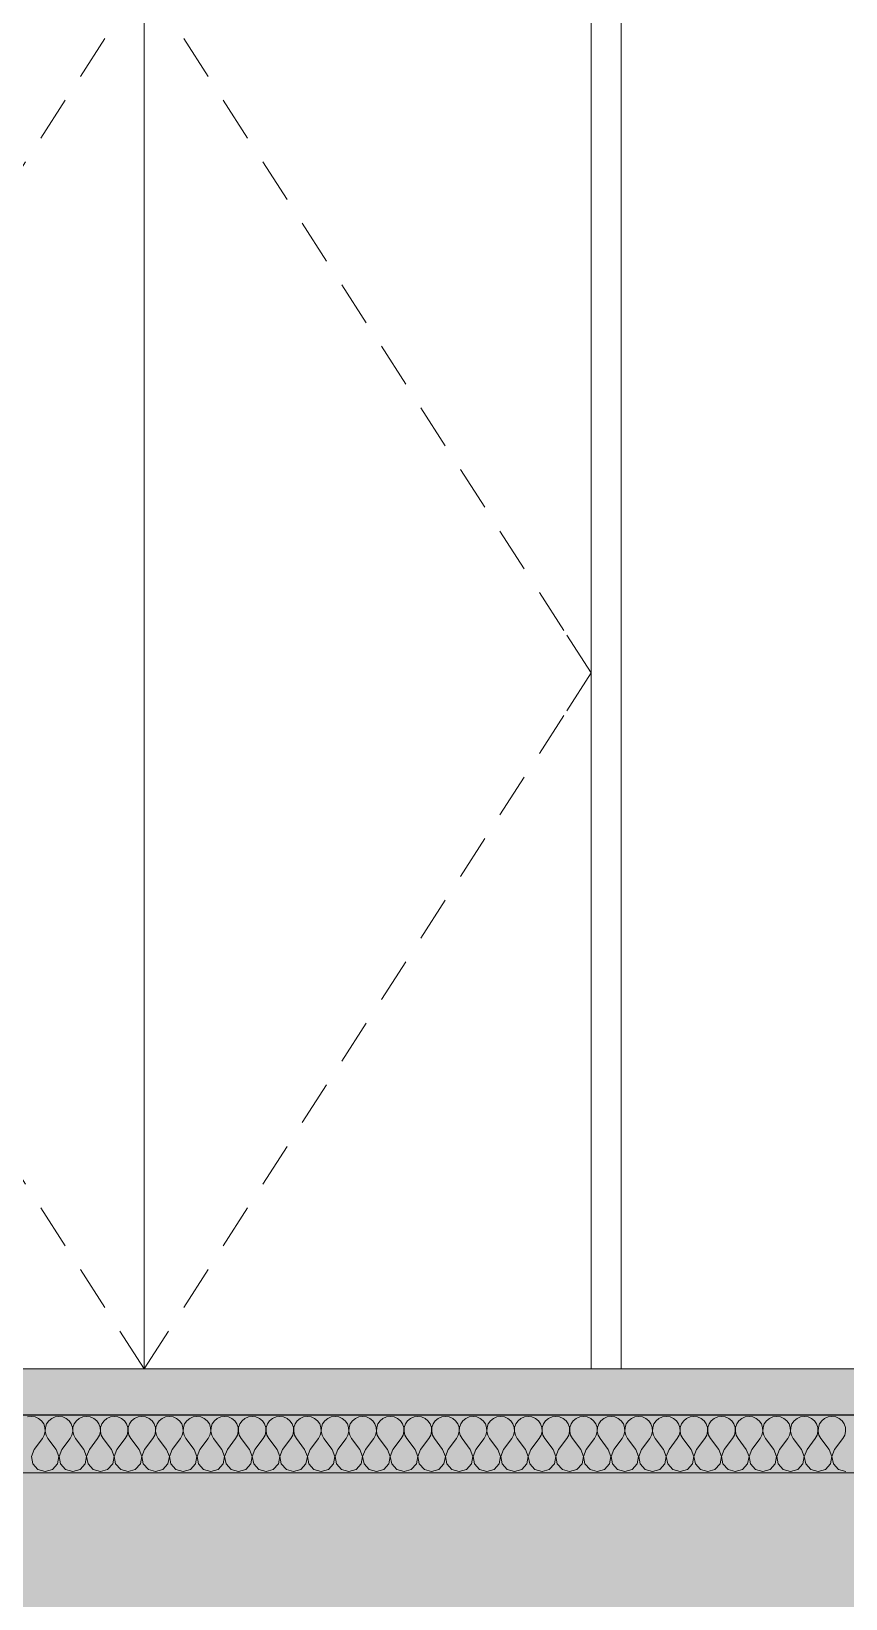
# Model space of a CAD drawing. Header units: millimetres. Extents: x -46169 to 153589, y -86316 to 18123.
# Drawn here: x 134707 to 136112, y -83316 to -80612 of the extents above; entities that cross this region are included whole.
import ezdxf

# ---------------------------------------------------------------- set-up
doc = ezdxf.new("R2010")
doc.units = ezdxf.units.MM
doc.header["$MEASUREMENT"] = 0
doc.linetypes.add('Dashed', pattern=[2822.222233, 1411.111116, -1411.111116])
doc.linetypes.add('Wipeout_Contour', pattern=[1000, 0, -1000])
for name, color, linetype, lineweight, true_color in [('0_Pen_No__105', 7, 'Continuous', 15, 0xa6a6a6), ('New_A-20-M_Floor_Slab_Pen_No__107', 7, 'Continuous', 15, 0xa6a6a6), ('New_A-20-M_Floor_Slab_Pen_No__109', 7, 'Continuous', 15, 0xa6a6a6), ('New_A-20-M_Floor_Slab_Pen_No__162', 7, 'Continuous', 0, 0xe47200), ('New_ArchiCAD Doors_Pen_No__63', 7, 'Continuous', 20, 0x606060)]:
    doc.layers.add(name, color=color, linetype=linetype, lineweight=lineweight, true_color=true_color)
for name, color, linetype, lineweight in [('A-95-P_Drawing_Pen_No__1', 7, 'Continuous', 13), ('A-95-P_Drawing_Pen_No__84', 8, 'Continuous', 20), ('New_A-20-M_Floor_Slab_Pen_No__1', 7, 'Continuous', 13), ('New_ArchiCAD Doors_Pen_No__3', 7, 'Continuous', 18), ('New_ArchiCAD Doors_Pen_No__87', 8, 'Continuous', 20)]:
    doc.layers.add(name, color=color, linetype=linetype, lineweight=lineweight)
for name, color, linetype in [('New_A-20-M_Floor_Slab', 7, 'Continuous'), ('New_A-25-M_Wall_Int', 7, 'Continuous'), ('New_ArchiCAD Doors', 7, 'Continuous')]:
    doc.layers.add(name, color=color, linetype=linetype)

# ---------------------------------------------------------------- blocks, each defined once
blk = doc.blocks.new('Section Elem_53_2', base_point=(96051.2, -82919.8))
at = {"color": 254, "linetype": 'Wipeout_Contour', "lineweight": 0, "ltscale": 1098330.126748948}
blk.add_wipeout([(135513.6, -71839.8), (135513.6, -80461.8), (135724.2, -80461.8), (135724.2, -80534.8), (135724.2, -82919.8), (135774.1, -82919.8), (135774.1, -71839.8)], dxfattribs=at).dxf.layer = 'New_A-25-M_Wall_Int'
at = {"color": 254, "linetype": 'Wipeout_Contour', "lineweight": 0, "ltscale": 625859.054565}
blk.add_wipeout([(135774.1, -82919.8), (136037.6, -82919.8), (136037.6, -71839.8), (135774.1, -71839.8)], dxfattribs=at).dxf.layer = 'New_A-25-M_Wall_Int'
at = {"color": 254, "linetype": 'Wipeout_Contour', "lineweight": 0, "ltscale": 780762.298304}
blk.add_wipeout([(136197.7, -71839.8), (136037.6, -71839.8), (136037.6, -82919.8), (136303.7, -82919.8), (136303.7, -71839.8)], dxfattribs=at).dxf.layer = 'New_A-25-M_Wall_Int'
blk = doc.blocks.new('Section Elem_57_2', base_point=(96051.2, -82919.8))
at = {"color": 254, "linetype": 'Wipeout_Contour', "lineweight": 0, "ltscale": 628197.029546}
blk.add_wipeout([(134130.7, -80534.8), (134078.9, -80534.8), (134078.9, -82919.8), (134130.7, -82919.8)], dxfattribs=at).dxf.layer = 'New_ArchiCAD Doors'
at = {"color": 254, "linetype": 'Wipeout_Contour', "lineweight": 0, "ltscale": 633648.753894}
blk.add_wipeout([(135672.4, -82919.8), (135724.2, -82919.8), (135724.2, -80534.8), (135672.4, -80534.8)], dxfattribs=at).dxf.layer = 'New_ArchiCAD Doors'
at = {"color": 254, "linetype": 'Wipeout_Contour', "lineweight": 0, "ltscale": 628108.116746}
blk.add_wipeout([(134078.9, -80534.8), (134078.6, -80534.8), (134078.6, -82919.8), (134078.9, -82919.8)], dxfattribs=at).dxf.layer = 'New_ArchiCAD Doors'
at = {"color": 254, "linetype": 'Wipeout_Contour', "lineweight": 0, "ltscale": 1256812.166582162}
blk.add_wipeout([(135724.2, -80461.8), (134078.9, -80461.8), (134078.9, -80534.8), (134130.7, -80534.8), (134130.7, -80518.8), (135672.4, -80518.8), (135672.4, -80534.8), (135724.2, -80534.8)], dxfattribs=at).dxf.layer = 'New_ArchiCAD Doors'
at = {"layer": 'New_ArchiCAD Doors_Pen_No__63', "linetype": 'Continuous'}
for p, q in [((135724.2, -80534.8), (135724.2, -80461.8)), ((135724.2, -82919.8), (135724.2, -80534.8))]:
    blk.add_line(p, q, dxfattribs=at)
at = {"color": 254, "linetype": 'Wipeout_Contour', "lineweight": 0, "ltscale": 625550.335207}
blk.add_wipeout([(134078.9, -80461.8), (134078.6, -80461.8), (134078.6, -80534.8), (134078.9, -80534.8)], dxfattribs=at).dxf.layer = 'New_ArchiCAD Doors'
at = {"color": 254, "linetype": 'Wipeout_Contour', "lineweight": 0, "ltscale": 632223.989198}
blk.add_wipeout([(135672.4, -80518.8), (134901.5, -80518.8), (134901.5, -82919.8), (135672.4, -82919.8)], dxfattribs=at).dxf.layer = 'New_ArchiCAD Doors'
at = {"layer": 'New_ArchiCAD Doors_Pen_No__3', "linetype": 'Continuous'}
for p, q in [((134969.8, -80624.9), (135011.7, -80690.3)), ((135037.9, -80731.1), (135079.9, -80796.5)), ((135106.1, -80837.3), (135148.1, -80902.6)), ((135174.3, -80943.5), (135216.3, -81008.8)), ((135242.5, -81049.7), (135284.4, -81115)), ((135310.7, -81155.8), (135352.6, -81221.2)), ((135378.9, -81262), (135420.8, -81327.4)), ((135447, -81368.2), (135489, -81433.5)), ((135515.2, -81474.4), (135557.2, -81539.7)), ((135583.4, -81580.6), (135625.4, -81645.9)), ((135630.5, -81653.9), (135672.4, -81719.3)), ((135630.5, -81784.6), (135672.4, -81719.3)), ((135583.4, -81857.9), (135625.4, -81792.6)), ((135515.2, -81964.1), (135557.2, -81898.8)), ((135447, -82070.3), (135489, -82005)), ((135378.9, -82176.5), (135420.8, -82111.1)), ((135310.7, -82282.7), (135352.6, -82217.3)), ((135242.5, -82388.8), (135284.4, -82323.5)), ((135174.3, -82495), (135216.3, -82429.7)), ((135106.1, -82601.2), (135148.1, -82535.9)), ((135037.9, -82707.4), (135079.9, -82642.1)), ((134969.8, -82813.6), (135011.7, -82748.2))]:
    blk.add_line(p, q, dxfattribs=at)
at = {"layer": 'New_ArchiCAD Doors_Pen_No__63', "linetype": 'Continuous'}
for p, q in [((134078.6, -80461.8), (134078.9, -80461.8)), ((134078.9, -80461.8), (134078.9, -80534.8)), ((135724.2, -80461.8), (134078.9, -80461.8)), ((134078.6, -80534.8), (134078.9, -80534.8)), ((134078.9, -80534.8), (134078.9, -82919.8)), ((135672.4, -80518.8), (135672.4, -80534.8)), ((135672.4, -80534.8), (135672.4, -82919.8))]:
    blk.add_line(p, q, dxfattribs=at)
at = {"layer": 'New_ArchiCAD Doors_Pen_No__87', "linetype": 'Continuous'}
blk.add_line((134078.6, -80461.8), (134078.6, -82919.8), dxfattribs=at)
at = {"color": 254, "linetype": 'Wipeout_Contour', "lineweight": 0, "ltscale": 629586.69061}
blk.add_wipeout([(134130.7, -80518.8), (134130.7, -82919.8), (134901.5, -82919.8), (134901.5, -80518.8)], dxfattribs=at).dxf.layer = 'New_ArchiCAD Doors'
at = {"layer": 'New_ArchiCAD Doors_Pen_No__3', "linetype": 'Continuous'}
for p, q in [((134901.6, -80518.8), (134859.6, -80584.1)), ((134901.6, -80518.8), (134943.5, -80584.1)), ((134833.4, -80624.9), (134791.4, -80690.3)), ((134765.2, -80731.1), (134723.3, -80796.5)), ((134697, -80837.3), (134655.1, -80902.6)), ((134628.9, -80943.5), (134586.9, -81008.8)), ((134560.7, -81049.7), (134518.7, -81115)), ((134492.5, -81155.8), (134450.5, -81221.2)), ((134424.3, -81262), (134382.4, -81327.4)), ((134356.1, -81368.2), (134314.2, -81433.5)), ((134287.9, -81474.4), (134246, -81539.7)), ((134219.8, -81580.6), (134177.8, -81645.9)), ((134172.7, -81653.9), (134130.7, -81719.3)), ((134172.7, -81784.6), (134130.7, -81719.3)), ((134219.8, -81857.9), (134177.8, -81792.6)), ((134287.9, -81964.1), (134246, -81898.8)), ((134356.1, -82070.3), (134314.2, -82005)), ((134424.3, -82176.5), (134382.4, -82111.1)), ((134492.5, -82282.7), (134450.5, -82217.3)), ((134560.7, -82388.8), (134518.7, -82323.5)), ((134628.9, -82495), (134586.9, -82429.7)), ((134697, -82601.2), (134655.1, -82535.9)), ((134765.2, -82707.4), (134723.3, -82642.1)), ((134833.4, -82813.6), (134791.4, -82748.2)), ((134901.6, -82919.8), (134859.6, -82854.4)), ((134901.6, -82919.8), (134943.5, -82854.4))]:
    blk.add_line(p, q, dxfattribs=at)
at = {"layer": 'New_ArchiCAD Doors_Pen_No__63', "linetype": 'Continuous'}
for p, q in [((134901.5, -80518.8), (134130.7, -80518.8)), ((134130.7, -80518.8), (134130.7, -82919.8)), ((134901.5, -82919.8), (134901.5, -80518.8)), ((134901.5, -80518.8), (135672.4, -80518.8))]:
    blk.add_line(p, q, dxfattribs=at)
blk = doc.blocks.new('*X96', base_point=(96051.2, -82919.8))
at = {"layer": 'New_A-20-M_Floor_Slab_Pen_No__107', "linetype": 'Continuous'}
for p, q in [((134706.9, -83001.6), (134700.4, -83002.5)), ((134713.4, -83002.5), (134706.9, -83001.6)), ((134754.5, -83001.6), (134748, -83002.5)), ((134761, -83002.5), (134754.5, -83001.6)), ((134802.1, -83001.6), (134795.6, -83002.5)), ((134808.6, -83002.5), (134802.1, -83001.6)), ((134849.8, -83001.6), (134843.3, -83002.5)), ((134856.3, -83002.5), (134849.8, -83001.6)), ((134897.4, -83001.6), (134890.9, -83002.5)), ((134903.9, -83002.5), (134897.4, -83001.6)), ((134945, -83001.6), (134938.5, -83002.5)), ((134951.5, -83002.5), (134945, -83001.6)), ((134992.6, -83001.6), (134986.1, -83002.5)), ((134999.1, -83002.5), (134992.6, -83001.6)), ((135040.2, -83001.6), (135033.7, -83002.5)), ((135046.7, -83002.5), (135040.2, -83001.6)), ((135087.9, -83001.6), (135081.3, -83002.5)), ((135094.4, -83002.5), (135087.9, -83001.6)), ((135135.5, -83001.6), (135129, -83002.5)), ((135142, -83002.5), (135135.5, -83001.6)), ((135183.1, -83001.6), (135176.6, -83002.5)), ((135189.6, -83002.5), (135183.1, -83001.6)), ((135230.7, -83001.6), (135224.2, -83002.5)), ((135237.2, -83002.5), (135230.7, -83001.6)), ((135278.3, -83001.6), (135271.8, -83002.5)), ((135284.8, -83002.5), (135278.3, -83001.6)), ((135325.9, -83001.6), (135319.4, -83002.5)), ((135332.5, -83002.5), (135325.9, -83001.6)), ((135373.6, -83001.6), (135367.1, -83002.5)), ((135380.1, -83002.5), (135373.6, -83001.6)), ((135421.2, -83001.6), (135414.7, -83002.5)), ((135427.7, -83002.5), (135421.2, -83001.6)), ((135468.8, -83001.6), (135462.3, -83002.5)), ((135475.3, -83002.5), (135468.8, -83001.6)), ((135516.4, -83001.6), (135509.9, -83002.5)), ((135522.9, -83002.5), (135516.4, -83001.6)), ((135564, -83001.6), (135557.5, -83002.5)), ((135570.5, -83002.5), (135564, -83001.6)), ((135611.7, -83001.6), (135605.2, -83002.5)), ((135618.2, -83002.5), (135611.7, -83001.6)), ((135659.3, -83001.6), (135652.8, -83002.5)), ((135665.8, -83002.5), (135659.3, -83001.6)), ((135706.9, -83001.6), (135700.4, -83002.5)), ((135713.4, -83002.5), (135706.9, -83001.6)), ((135754.5, -83001.6), (135748, -83002.5)), ((135761, -83002.5), (135754.5, -83001.6)), ((135802.1, -83001.6), (135795.6, -83002.5)), ((135808.6, -83002.5), (135802.1, -83001.6)), ((135849.8, -83001.6), (135843.3, -83002.5)), ((135856.3, -83002.5), (135849.8, -83001.6)), ((135897.4, -83001.6), (135890.9, -83002.5)), ((135903.9, -83002.5), (135897.4, -83001.6)), ((135945, -83001.6), (135938.5, -83002.5)), ((135951.5, -83002.5), (135945, -83001.6)), ((135992.6, -83001.6), (135986.1, -83002.5)), ((135999.1, -83002.5), (135992.6, -83001.6)), ((136040.2, -83001.6), (136033.7, -83002.5)), ((136046.7, -83002.5), (136040.2, -83001.6)), ((136087.9, -83001.6), (136081.3, -83002.5)), ((136094.4, -83002.5), (136087.9, -83001.6)), ((134719.4, -83005.2), (134713.4, -83002.5)), ((134724.5, -83009.4), (134719.4, -83005.2)), ((134728.2, -83014.8), (134724.5, -83009.4)), ((134730.3, -83021), (134728.2, -83014.8)), ((134729.1, -83034), (134730.6, -83027.6)), ((134730.6, -83027.6), (134730.3, -83021)), ((134731.1, -83021), (134730.8, -83027.6)), ((134730.8, -83027.6), (134732.3, -83034)), ((134733.2, -83014.8), (134731.1, -83021)), ((134736.9, -83009.4), (134733.2, -83014.8)), ((134742, -83005.2), (134736.9, -83009.4)), ((134748, -83002.5), (134742, -83005.2)), ((134767, -83005.2), (134761, -83002.5)), ((134772.1, -83009.4), (134767, -83005.2)), ((134775.8, -83014.8), (134772.1, -83009.4)), ((134777.9, -83021), (134775.8, -83014.8)), ((134776.7, -83034), (134778.2, -83027.6)), ((134778.2, -83027.6), (134777.9, -83021)), ((134778.7, -83021), (134778.4, -83027.6)), ((134778.4, -83027.6), (134779.9, -83034)), ((134780.8, -83014.8), (134778.7, -83021)), ((134784.6, -83009.4), (134780.8, -83014.8)), ((134789.6, -83005.2), (134784.6, -83009.4)), ((134795.6, -83002.5), (134789.6, -83005.2)), ((134814.7, -83005.2), (134808.6, -83002.5)), ((134819.7, -83009.4), (134814.7, -83005.2)), ((134823.4, -83014.8), (134819.7, -83009.4)), ((134825.5, -83021), (134823.4, -83014.8)), ((134824.4, -83034), (134825.9, -83027.6)), ((134825.9, -83027.6), (134825.5, -83021)), ((134826.4, -83021), (134826, -83027.6)), ((134826, -83027.6), (134827.5, -83034)), ((134828.5, -83014.8), (134826.4, -83021)), ((134832.2, -83009.4), (134828.5, -83014.8)), ((134837.2, -83005.2), (134832.2, -83009.4)), ((134843.3, -83002.5), (134837.2, -83005.2)), ((134862.3, -83005.2), (134856.3, -83002.5)), ((134867.3, -83009.4), (134862.3, -83005.2)), ((134871.1, -83014.8), (134867.3, -83009.4)), ((134873.2, -83021), (134871.1, -83014.8)), ((134872, -83034), (134873.5, -83027.6)), ((134873.5, -83027.6), (134873.2, -83021)), ((134874, -83021), (134873.7, -83027.6)), ((134873.7, -83027.6), (134875.2, -83034)), ((134876.1, -83014.8), (134874, -83021)), ((134879.8, -83009.4), (134876.1, -83014.8)), ((134884.9, -83005.2), (134879.8, -83009.4)), ((134890.9, -83002.5), (134884.9, -83005.2)), ((134909.9, -83005.2), (134903.9, -83002.5)), ((134915, -83009.4), (134909.9, -83005.2)), ((134918.7, -83014.8), (134915, -83009.4)), ((134920.8, -83021), (134918.7, -83014.8)), ((134919.6, -83034), (134921.1, -83027.6)), ((134921.1, -83027.6), (134920.8, -83021)), ((134921.6, -83021), (134921.3, -83027.6)), ((134921.3, -83027.6), (134922.8, -83034)), ((134923.7, -83014.8), (134921.6, -83021)), ((134927.4, -83009.4), (134923.7, -83014.8)), ((134932.5, -83005.2), (134927.4, -83009.4)), ((134938.5, -83002.5), (134932.5, -83005.2)), ((134957.5, -83005.2), (134951.5, -83002.5)), ((134962.6, -83009.4), (134957.5, -83005.2)), ((134966.3, -83014.8), (134962.6, -83009.4)), ((134968.4, -83021), (134966.3, -83014.8)), ((134967.2, -83034), (134968.7, -83027.6)), ((134968.7, -83027.6), (134968.4, -83021)), ((134969.2, -83021), (134968.9, -83027.6)), ((134968.9, -83027.6), (134970.4, -83034)), ((134971.3, -83014.8), (134969.2, -83021)), ((134975, -83009.4), (134971.3, -83014.8)), ((134980.1, -83005.2), (134975, -83009.4)), ((134986.1, -83002.5), (134980.1, -83005.2)), ((135005.1, -83005.2), (134999.1, -83002.5)), ((135010.2, -83009.4), (135005.1, -83005.2)), ((135013.9, -83014.8), (135010.2, -83009.4)), ((135016, -83021), (135013.9, -83014.8)), ((135014.8, -83034), (135016.3, -83027.6)), ((135016.3, -83027.6), (135016, -83021)), ((135016.8, -83021), (135016.5, -83027.6)), ((135016.5, -83027.6), (135018, -83034)), ((135018.9, -83014.8), (135016.8, -83021)), ((135022.7, -83009.4), (135018.9, -83014.8)), ((135027.7, -83005.2), (135022.7, -83009.4)), ((135033.7, -83002.5), (135027.7, -83005.2)), ((135052.8, -83005.2), (135046.7, -83002.5)), ((135057.8, -83009.4), (135052.8, -83005.2)), ((135061.5, -83014.8), (135057.8, -83009.4)), ((135063.6, -83021), (135061.5, -83014.8)), ((135062.5, -83034), (135063.9, -83027.6)), ((135063.9, -83027.6), (135063.6, -83021)), ((135064.5, -83021), (135064.1, -83027.6)), ((135064.1, -83027.6), (135065.6, -83034)), ((135066.6, -83014.8), (135064.5, -83021)), ((135070.3, -83009.4), (135066.6, -83014.8)), ((135075.3, -83005.2), (135070.3, -83009.4)), ((135081.3, -83002.5), (135075.3, -83005.2)), ((135100.4, -83005.2), (135094.4, -83002.5)), ((135105.4, -83009.4), (135100.4, -83005.2)), ((135109.1, -83014.8), (135105.4, -83009.4)), ((135111.2, -83021), (135109.1, -83014.8)), ((135110.1, -83034), (135111.6, -83027.6)), ((135111.6, -83027.6), (135111.2, -83021)), ((135112.1, -83021), (135111.8, -83027.6)), ((135111.8, -83027.6), (135113.2, -83034)), ((135114.2, -83014.8), (135112.1, -83021)), ((135117.9, -83009.4), (135114.2, -83014.8)), ((135123, -83005.2), (135117.9, -83009.4)), ((135129, -83002.5), (135123, -83005.2)), ((135148, -83005.2), (135142, -83002.5)), ((135153, -83009.4), (135148, -83005.2)), ((135156.8, -83014.8), (135153, -83009.4)), ((135158.9, -83021), (135156.8, -83014.8)), ((135157.7, -83034), (135159.2, -83027.6)), ((135159.2, -83027.6), (135158.9, -83021)), ((135159.7, -83021), (135159.4, -83027.6)), ((135159.4, -83027.6), (135160.9, -83034)), ((135161.8, -83014.8), (135159.7, -83021)), ((135165.5, -83009.4), (135161.8, -83014.8)), ((135170.6, -83005.2), (135165.5, -83009.4)), ((135176.6, -83002.5), (135170.6, -83005.2)), ((135195.6, -83005.2), (135189.6, -83002.5)), ((135200.7, -83009.4), (135195.6, -83005.2)), ((135204.4, -83014.8), (135200.7, -83009.4)), ((135206.5, -83021), (135204.4, -83014.8)), ((135205.3, -83034), (135206.8, -83027.6)), ((135206.8, -83027.6), (135206.5, -83021)), ((135207.3, -83021), (135207, -83027.6)), ((135207, -83027.6), (135208.5, -83034)), ((135209.4, -83014.8), (135207.3, -83021)), ((135213.1, -83009.4), (135209.4, -83014.8)), ((135218.2, -83005.2), (135213.1, -83009.4)), ((135224.2, -83002.5), (135218.2, -83005.2)), ((135243.2, -83005.2), (135237.2, -83002.5)), ((135248.3, -83009.4), (135243.2, -83005.2)), ((135252, -83014.8), (135248.3, -83009.4)), ((135254.1, -83021), (135252, -83014.8)), ((135252.9, -83034), (135254.4, -83027.6)), ((135254.4, -83027.6), (135254.1, -83021)), ((135254.9, -83021), (135254.6, -83027.6)), ((135254.6, -83027.6), (135256.1, -83034)), ((135257, -83014.8), (135254.9, -83021)), ((135260.8, -83009.4), (135257, -83014.8)), ((135265.8, -83005.2), (135260.8, -83009.4)), ((135271.8, -83002.5), (135265.8, -83005.2)), ((135290.8, -83005.2), (135284.8, -83002.5)), ((135295.9, -83009.4), (135290.8, -83005.2)), ((135299.6, -83014.8), (135295.9, -83009.4)), ((135301.7, -83021), (135299.6, -83014.8)), ((135300.6, -83034), (135302, -83027.6)), ((135302, -83027.6), (135301.7, -83021)), ((135302.6, -83021), (135302.2, -83027.6)), ((135302.2, -83027.6), (135303.7, -83034)), ((135304.7, -83014.8), (135302.6, -83021)), ((135308.4, -83009.4), (135304.7, -83014.8)), ((135313.4, -83005.2), (135308.4, -83009.4)), ((135319.4, -83002.5), (135313.4, -83005.2)), ((135338.5, -83005.2), (135332.5, -83002.5)), ((135343.5, -83009.4), (135338.5, -83005.2)), ((135347.2, -83014.8), (135343.5, -83009.4)), ((135349.3, -83021), (135347.2, -83014.8)), ((135348.2, -83034), (135349.7, -83027.6)), ((135349.7, -83027.6), (135349.3, -83021)), ((135350.2, -83021), (135349.9, -83027.6)), ((135349.9, -83027.6), (135351.3, -83034)), ((135352.3, -83014.8), (135350.2, -83021)), ((135356, -83009.4), (135352.3, -83014.8)), ((135361, -83005.2), (135356, -83009.4)), ((135367.1, -83002.5), (135361, -83005.2)), ((135386.1, -83005.2), (135380.1, -83002.5)), ((135391.1, -83009.4), (135386.1, -83005.2)), ((135394.9, -83014.8), (135391.1, -83009.4)), ((135397, -83021), (135394.9, -83014.8)), ((135395.8, -83034), (135397.3, -83027.6)), ((135397.3, -83027.6), (135397, -83021)), ((135397.8, -83021), (135397.5, -83027.6)), ((135397.5, -83027.6), (135399, -83034)), ((135399.9, -83014.8), (135397.8, -83021)), ((135403.6, -83009.4), (135399.9, -83014.8)), ((135408.7, -83005.2), (135403.6, -83009.4)), ((135414.7, -83002.5), (135408.7, -83005.2)), ((135433.7, -83005.2), (135427.7, -83002.5)), ((135438.8, -83009.4), (135433.7, -83005.2)), ((135442.5, -83014.8), (135438.8, -83009.4)), ((135444.6, -83021), (135442.5, -83014.8)), ((135443.4, -83034), (135444.9, -83027.6)), ((135444.9, -83027.6), (135444.6, -83021)), ((135445.4, -83021), (135445.1, -83027.6)), ((135445.1, -83027.6), (135446.6, -83034)), ((135447.5, -83014.8), (135445.4, -83021)), ((135451.2, -83009.4), (135447.5, -83014.8)), ((135456.3, -83005.2), (135451.2, -83009.4)), ((135462.3, -83002.5), (135456.3, -83005.2)), ((135481.3, -83005.2), (135475.3, -83002.5)), ((135486.4, -83009.4), (135481.3, -83005.2)), ((135490.1, -83014.8), (135486.4, -83009.4)), ((135492.2, -83021), (135490.1, -83014.8)), ((135491, -83034), (135492.5, -83027.6)), ((135492.5, -83027.6), (135492.2, -83021)), ((135493, -83021), (135492.7, -83027.6)), ((135492.7, -83027.6), (135494.2, -83034)), ((135495.1, -83014.8), (135493, -83021)), ((135498.8, -83009.4), (135495.1, -83014.8)), ((135503.9, -83005.2), (135498.8, -83009.4)), ((135509.9, -83002.5), (135503.9, -83005.2)), ((135528.9, -83005.2), (135522.9, -83002.5)), ((135534, -83009.4), (135528.9, -83005.2)), ((135537.7, -83014.8), (135534, -83009.4)), ((135539.8, -83021), (135537.7, -83014.8)), ((135538.7, -83034), (135540.1, -83027.6)), ((135540.1, -83027.6), (135539.8, -83021)), ((135540.6, -83021), (135540.3, -83027.6)), ((135540.3, -83027.6), (135541.8, -83034)), ((135542.7, -83014.8), (135540.6, -83021)), ((135546.5, -83009.4), (135542.7, -83014.8)), ((135551.5, -83005.2), (135546.5, -83009.4)), ((135557.5, -83002.5), (135551.5, -83005.2)), ((135576.6, -83005.2), (135570.5, -83002.5)), ((135581.6, -83009.4), (135576.6, -83005.2)), ((135585.3, -83014.8), (135581.6, -83009.4)), ((135587.4, -83021), (135585.3, -83014.8)), ((135586.3, -83034), (135587.8, -83027.6)), ((135587.8, -83027.6), (135587.4, -83021)), ((135588.3, -83021), (135587.9, -83027.6)), ((135587.9, -83027.6), (135589.4, -83034)), ((135590.4, -83014.8), (135588.3, -83021)), ((135594.1, -83009.4), (135590.4, -83014.8)), ((135599.1, -83005.2), (135594.1, -83009.4)), ((135605.2, -83002.5), (135599.1, -83005.2)), ((135624.2, -83005.2), (135618.2, -83002.5)), ((135629.2, -83009.4), (135624.2, -83005.2)), ((135633, -83014.8), (135629.2, -83009.4)), ((135635.1, -83021), (135633, -83014.8)), ((135633.9, -83034), (135635.4, -83027.6)), ((135635.4, -83027.6), (135635.1, -83021)), ((135635.9, -83021), (135635.6, -83027.6)), ((135635.6, -83027.6), (135637.1, -83034)), ((135638, -83014.8), (135635.9, -83021)), ((135641.7, -83009.4), (135638, -83014.8)), ((135646.8, -83005.2), (135641.7, -83009.4)), ((135652.8, -83002.5), (135646.8, -83005.2)), ((135671.8, -83005.2), (135665.8, -83002.5)), ((135676.9, -83009.4), (135671.8, -83005.2)), ((135680.6, -83014.8), (135676.9, -83009.4)), ((135682.7, -83021), (135680.6, -83014.8)), ((135681.5, -83034), (135683, -83027.6)), ((135683, -83027.6), (135682.7, -83021)), ((135683.5, -83021), (135683.2, -83027.6)), ((135683.2, -83027.6), (135684.7, -83034)), ((135685.6, -83014.8), (135683.5, -83021)), ((135689.3, -83009.4), (135685.6, -83014.8)), ((135694.4, -83005.2), (135689.3, -83009.4)), ((135700.4, -83002.5), (135694.4, -83005.2)), ((135719.4, -83005.2), (135713.4, -83002.5)), ((135724.5, -83009.4), (135719.4, -83005.2)), ((135728.2, -83014.8), (135724.5, -83009.4)), ((135730.3, -83021), (135728.2, -83014.8)), ((135729.1, -83034), (135730.6, -83027.6)), ((135730.6, -83027.6), (135730.3, -83021)), ((135731.1, -83021), (135730.8, -83027.6)), ((135730.8, -83027.6), (135732.3, -83034)), ((135733.2, -83014.8), (135731.1, -83021)), ((135736.9, -83009.4), (135733.2, -83014.8)), ((135742, -83005.2), (135736.9, -83009.4)), ((135748, -83002.5), (135742, -83005.2)), ((135767, -83005.2), (135761, -83002.5)), ((135772.1, -83009.4), (135767, -83005.2)), ((135775.8, -83014.8), (135772.1, -83009.4)), ((135777.9, -83021), (135775.8, -83014.8)), ((135776.7, -83034), (135778.2, -83027.6)), ((135778.2, -83027.6), (135777.9, -83021)), ((135778.7, -83021), (135778.4, -83027.6)), ((135778.4, -83027.6), (135779.9, -83034)), ((135780.8, -83014.8), (135778.7, -83021)), ((135784.6, -83009.4), (135780.8, -83014.8)), ((135789.6, -83005.2), (135784.6, -83009.4)), ((135795.6, -83002.5), (135789.6, -83005.2)), ((135814.7, -83005.2), (135808.6, -83002.5)), ((135819.7, -83009.4), (135814.7, -83005.2)), ((135823.4, -83014.8), (135819.7, -83009.4)), ((135825.5, -83021), (135823.4, -83014.8)), ((135824.4, -83034), (135825.9, -83027.6)), ((135825.9, -83027.6), (135825.5, -83021)), ((135826.4, -83021), (135826, -83027.6)), ((135826, -83027.6), (135827.5, -83034)), ((135828.5, -83014.8), (135826.4, -83021)), ((135832.2, -83009.4), (135828.5, -83014.8)), ((135837.2, -83005.2), (135832.2, -83009.4)), ((135843.3, -83002.5), (135837.2, -83005.2)), ((135862.3, -83005.2), (135856.3, -83002.5)), ((135867.3, -83009.4), (135862.3, -83005.2)), ((135871.1, -83014.8), (135867.3, -83009.4)), ((135873.2, -83021), (135871.1, -83014.8)), ((135872, -83034), (135873.5, -83027.6)), ((135873.5, -83027.6), (135873.2, -83021)), ((135874, -83021), (135873.7, -83027.6)), ((135873.7, -83027.6), (135875.2, -83034)), ((135876.1, -83014.8), (135874, -83021)), ((135879.8, -83009.4), (135876.1, -83014.8)), ((135884.9, -83005.2), (135879.8, -83009.4)), ((135890.9, -83002.5), (135884.9, -83005.2)), ((135909.9, -83005.2), (135903.9, -83002.5)), ((135915, -83009.4), (135909.9, -83005.2)), ((135918.7, -83014.8), (135915, -83009.4)), ((135920.8, -83021), (135918.7, -83014.8)), ((135919.6, -83034), (135921.1, -83027.6)), ((135921.1, -83027.6), (135920.8, -83021)), ((135921.6, -83021), (135921.3, -83027.6)), ((135921.3, -83027.6), (135922.8, -83034)), ((135923.7, -83014.8), (135921.6, -83021)), ((135927.4, -83009.4), (135923.7, -83014.8)), ((135932.5, -83005.2), (135927.4, -83009.4)), ((135938.5, -83002.5), (135932.5, -83005.2)), ((135957.5, -83005.2), (135951.5, -83002.5)), ((135962.6, -83009.4), (135957.5, -83005.2)), ((135966.3, -83014.8), (135962.6, -83009.4)), ((135968.4, -83021), (135966.3, -83014.8)), ((135967.2, -83034), (135968.7, -83027.6)), ((135968.7, -83027.6), (135968.4, -83021)), ((135969.2, -83021), (135968.9, -83027.6)), ((135968.9, -83027.6), (135970.4, -83034)), ((135971.3, -83014.8), (135969.2, -83021)), ((135975, -83009.4), (135971.3, -83014.8)), ((135980.1, -83005.2), (135975, -83009.4)), ((135986.1, -83002.5), (135980.1, -83005.2)), ((136005.1, -83005.2), (135999.1, -83002.5)), ((136010.2, -83009.4), (136005.1, -83005.2)), ((136013.9, -83014.8), (136010.2, -83009.4)), ((136016, -83021), (136013.9, -83014.8)), ((136014.8, -83034), (136016.3, -83027.6)), ((136016.3, -83027.6), (136016, -83021)), ((136016.8, -83021), (136016.5, -83027.6)), ((136016.5, -83027.6), (136018, -83034)), ((136018.9, -83014.8), (136016.8, -83021)), ((136022.7, -83009.4), (136018.9, -83014.8)), ((136027.7, -83005.2), (136022.7, -83009.4)), ((136033.7, -83002.5), (136027.7, -83005.2)), ((136052.8, -83005.2), (136046.7, -83002.5)), ((136057.8, -83009.4), (136052.8, -83005.2)), ((136061.5, -83014.8), (136057.8, -83009.4)), ((136063.6, -83021), (136061.5, -83014.8)), ((136062.5, -83034), (136063.9, -83027.6)), ((136063.9, -83027.6), (136063.6, -83021)), ((136064.5, -83021), (136064.1, -83027.6)), ((136064.1, -83027.6), (136065.6, -83034)), ((136066.6, -83014.8), (136064.5, -83021)), ((136070.3, -83009.4), (136066.6, -83014.8)), ((136075.3, -83005.2), (136070.3, -83009.4)), ((136081.3, -83002.5), (136075.3, -83005.2)), ((136100.4, -83005.2), (136094.4, -83002.5)), ((136105.4, -83009.4), (136100.4, -83005.2)), ((136109.1, -83014.8), (136105.4, -83009.4)), ((136111.2, -83021), (136109.1, -83014.8)), ((136110.1, -83034), (136111.6, -83027.6)), ((136111.6, -83027.6), (136111.2, -83021)), ((134711.7, -83058.8), (134725.9, -83039.7)), ((134725.9, -83039.7), (134729.1, -83034)), ((134732.3, -83034), (134735.5, -83039.7)), ((134749.8, -83058.8), (134735.5, -83039.7)), ((134759.3, -83058.8), (134773.6, -83039.7)), ((134773.6, -83039.7), (134776.7, -83034)), ((134779.9, -83034), (134783.1, -83039.7)), ((134797.4, -83058.8), (134783.1, -83039.7)), ((134806.9, -83058.8), (134821.2, -83039.7)), ((134821.2, -83039.7), (134824.4, -83034)), ((134827.5, -83034), (134830.7, -83039.7)), ((134845, -83058.8), (134830.7, -83039.7)), ((134854.5, -83058.8), (134868.8, -83039.7)), ((134868.8, -83039.7), (134872, -83034)), ((134875.2, -83034), (134878.3, -83039.7)), ((134892.6, -83058.8), (134878.3, -83039.7)), ((134902.1, -83058.8), (134916.4, -83039.7)), ((134916.4, -83039.7), (134919.6, -83034)), ((134922.8, -83034), (134925.9, -83039.7)), ((134940.2, -83058.8), (134925.9, -83039.7)), ((134949.8, -83058.8), (134964, -83039.7)), ((134964, -83039.7), (134967.2, -83034)), ((134970.4, -83034), (134973.6, -83039.7)), ((134987.9, -83058.8), (134973.6, -83039.7)), ((134997.4, -83058.8), (135011.7, -83039.7)), ((135011.7, -83039.7), (135014.8, -83034)), ((135018, -83034), (135021.2, -83039.7)), ((135035.5, -83058.8), (135021.2, -83039.7)), ((135045, -83058.8), (135059.3, -83039.7)), ((135059.3, -83039.7), (135062.5, -83034)), ((135065.6, -83034), (135068.8, -83039.7)), ((135083.1, -83058.8), (135068.8, -83039.7)), ((135092.6, -83058.8), (135106.9, -83039.7)), ((135106.9, -83039.7), (135110.1, -83034)), ((135113.2, -83034), (135116.4, -83039.7)), ((135130.7, -83058.8), (135116.4, -83039.7)), ((135140.2, -83058.8), (135154.5, -83039.7)), ((135154.5, -83039.7), (135157.7, -83034)), ((135160.9, -83034), (135164, -83039.7)), ((135178.3, -83058.8), (135164, -83039.7)), ((135187.9, -83058.8), (135202.1, -83039.7)), ((135202.1, -83039.7), (135205.3, -83034)), ((135208.5, -83034), (135211.7, -83039.7)), ((135225.9, -83058.8), (135211.7, -83039.7)), ((135235.5, -83058.8), (135249.8, -83039.7)), ((135249.8, -83039.7), (135252.9, -83034)), ((135256.1, -83034), (135259.3, -83039.7)), ((135273.6, -83058.8), (135259.3, -83039.7)), ((135283.1, -83058.8), (135297.4, -83039.7)), ((135297.4, -83039.7), (135300.6, -83034)), ((135303.7, -83034), (135306.9, -83039.7)), ((135321.2, -83058.8), (135306.9, -83039.7)), ((135330.7, -83058.8), (135345, -83039.7)), ((135345, -83039.7), (135348.2, -83034)), ((135351.3, -83034), (135354.5, -83039.7)), ((135368.8, -83058.8), (135354.5, -83039.7)), ((135378.3, -83058.8), (135392.6, -83039.7)), ((135392.6, -83039.7), (135395.8, -83034)), ((135399, -83034), (135402.1, -83039.7)), ((135416.4, -83058.8), (135402.1, -83039.7)), ((135425.9, -83058.8), (135440.2, -83039.7)), ((135440.2, -83039.7), (135443.4, -83034)), ((135446.6, -83034), (135449.8, -83039.7)), ((135464, -83058.8), (135449.8, -83039.7)), ((135473.6, -83058.8), (135487.9, -83039.7)), ((135487.9, -83039.7), (135491, -83034)), ((135494.2, -83034), (135497.4, -83039.7)), ((135511.7, -83058.8), (135497.4, -83039.7)), ((135521.2, -83058.8), (135535.5, -83039.7)), ((135535.5, -83039.7), (135538.7, -83034)), ((135541.8, -83034), (135545, -83039.7)), ((135559.3, -83058.8), (135545, -83039.7)), ((135568.8, -83058.8), (135583.1, -83039.7)), ((135583.1, -83039.7), (135586.3, -83034)), ((135589.4, -83034), (135592.6, -83039.7)), ((135606.9, -83058.8), (135592.6, -83039.7)), ((135616.4, -83058.8), (135630.7, -83039.7)), ((135630.7, -83039.7), (135633.9, -83034)), ((135637.1, -83034), (135640.2, -83039.7)), ((135654.5, -83058.8), (135640.2, -83039.7)), ((135664, -83058.8), (135678.3, -83039.7)), ((135678.3, -83039.7), (135681.5, -83034)), ((135684.7, -83034), (135687.9, -83039.7)), ((135702.1, -83058.8), (135687.9, -83039.7)), ((135711.7, -83058.8), (135725.9, -83039.7)), ((135725.9, -83039.7), (135729.1, -83034)), ((135732.3, -83034), (135735.5, -83039.7)), ((135749.8, -83058.8), (135735.5, -83039.7)), ((135759.3, -83058.8), (135773.6, -83039.7)), ((135773.6, -83039.7), (135776.7, -83034)), ((135779.9, -83034), (135783.1, -83039.7)), ((135797.4, -83058.8), (135783.1, -83039.7)), ((135806.9, -83058.8), (135821.2, -83039.7)), ((135821.2, -83039.7), (135824.4, -83034)), ((135827.5, -83034), (135830.7, -83039.7)), ((135845, -83058.8), (135830.7, -83039.7)), ((135854.5, -83058.8), (135868.8, -83039.7)), ((135868.8, -83039.7), (135872, -83034)), ((135875.2, -83034), (135878.3, -83039.7)), ((135892.6, -83058.8), (135878.3, -83039.7)), ((135902.1, -83058.8), (135916.4, -83039.7)), ((135916.4, -83039.7), (135919.6, -83034)), ((135922.8, -83034), (135925.9, -83039.7)), ((135940.2, -83058.8), (135925.9, -83039.7)), ((135949.8, -83058.8), (135964, -83039.7)), ((135964, -83039.7), (135967.2, -83034)), ((135970.4, -83034), (135973.6, -83039.7)), ((135987.9, -83058.8), (135973.6, -83039.7)), ((135997.4, -83058.8), (136011.7, -83039.7)), ((136011.7, -83039.7), (136014.8, -83034)), ((136018, -83034), (136021.2, -83039.7)), ((136035.5, -83058.8), (136021.2, -83039.7)), ((136045, -83058.8), (136059.3, -83039.7)), ((136059.3, -83039.7), (136062.5, -83034)), ((136065.6, -83034), (136068.8, -83039.7)), ((136083.1, -83058.8), (136068.8, -83039.7)), ((136092.6, -83058.8), (136106.9, -83039.7)), ((136106.9, -83039.7), (136110.1, -83034)), ((134711.7, -83058.8), (134707, -83070.9)), ((134707, -83070.9), (134709.4, -83083.7)), ((134754.4, -83070.9), (134749.8, -83058.8)), ((134752, -83083.7), (134754.4, -83070.9)), ((134759.3, -83058.8), (134754.6, -83070.9)), ((134754.6, -83070.9), (134757, -83083.7)), ((134802, -83070.9), (134797.4, -83058.8)), ((134799.6, -83083.7), (134802, -83070.9)), ((134806.9, -83058.8), (134802.2, -83070.9)), ((134802.2, -83070.9), (134804.7, -83083.7)), ((134849.7, -83070.9), (134845, -83058.8)), ((134847.2, -83083.7), (134849.7, -83070.9)), ((134854.5, -83058.8), (134849.9, -83070.9)), ((134849.9, -83070.9), (134852.3, -83083.7)), ((134897.3, -83070.9), (134892.6, -83058.8)), ((134894.9, -83083.7), (134897.3, -83070.9)), ((134902.1, -83058.8), (134897.5, -83070.9)), ((134897.5, -83070.9), (134899.9, -83083.7)), ((134944.9, -83070.9), (134940.2, -83058.8)), ((134942.5, -83083.7), (134944.9, -83070.9)), ((134949.8, -83058.8), (134945.1, -83070.9)), ((134945.1, -83070.9), (134947.5, -83083.7)), ((134992.5, -83070.9), (134987.9, -83058.8)), ((134990.1, -83083.7), (134992.5, -83070.9)), ((134997.4, -83058.8), (134992.7, -83070.9)), ((134992.7, -83070.9), (134995.1, -83083.7)), ((135040.1, -83070.9), (135035.5, -83058.8)), ((135037.7, -83083.7), (135040.1, -83070.9)), ((135045, -83058.8), (135040.3, -83070.9)), ((135040.3, -83070.9), (135042.7, -83083.7)), ((135087.8, -83070.9), (135083.1, -83058.8)), ((135085.3, -83083.7), (135087.8, -83070.9)), ((135092.6, -83058.8), (135087.9, -83070.9)), ((135087.9, -83070.9), (135090.4, -83083.7)), ((135135.4, -83070.9), (135130.7, -83058.8)), ((135133, -83083.7), (135135.4, -83070.9)), ((135140.2, -83058.8), (135135.6, -83070.9)), ((135135.6, -83070.9), (135138, -83083.7)), ((135183, -83070.9), (135178.3, -83058.8)), ((135180.6, -83083.7), (135183, -83070.9)), ((135187.9, -83058.8), (135183.2, -83070.9)), ((135183.2, -83070.9), (135185.6, -83083.7)), ((135230.6, -83070.9), (135225.9, -83058.8)), ((135228.2, -83083.7), (135230.6, -83070.9)), ((135235.5, -83058.8), (135230.8, -83070.9)), ((135230.8, -83070.9), (135233.2, -83083.7)), ((135278.2, -83070.9), (135273.6, -83058.8)), ((135275.8, -83083.7), (135278.2, -83070.9)), ((135283.1, -83058.8), (135278.4, -83070.9)), ((135278.4, -83070.9), (135280.8, -83083.7)), ((135325.9, -83070.9), (135321.2, -83058.8)), ((135323.4, -83083.7), (135325.9, -83070.9)), ((135330.7, -83058.8), (135326, -83070.9)), ((135326, -83070.9), (135328.5, -83083.7)), ((135373.5, -83070.9), (135368.8, -83058.8)), ((135371.1, -83083.7), (135373.5, -83070.9)), ((135378.3, -83058.8), (135373.7, -83070.9)), ((135373.7, -83070.9), (135376.1, -83083.7)), ((135421.1, -83070.9), (135416.4, -83058.8)), ((135418.7, -83083.7), (135421.1, -83070.9)), ((135425.9, -83058.8), (135421.3, -83070.9)), ((135421.3, -83070.9), (135423.7, -83083.7)), ((135468.7, -83070.9), (135464, -83058.8)), ((135466.3, -83083.7), (135468.7, -83070.9)), ((135473.6, -83058.8), (135468.9, -83070.9)), ((135468.9, -83070.9), (135471.3, -83083.7)), ((135516.3, -83070.9), (135511.7, -83058.8)), ((135513.9, -83083.7), (135516.3, -83070.9)), ((135521.2, -83058.8), (135516.5, -83070.9)), ((135516.5, -83070.9), (135518.9, -83083.7)), ((135563.9, -83070.9), (135559.3, -83058.8)), ((135561.5, -83083.7), (135563.9, -83070.9)), ((135568.8, -83058.8), (135564.1, -83070.9)), ((135564.1, -83070.9), (135566.6, -83083.7)), ((135611.6, -83070.9), (135606.9, -83058.8)), ((135609.1, -83083.7), (135611.6, -83070.9)), ((135616.4, -83058.8), (135611.8, -83070.9)), ((135611.8, -83070.9), (135614.2, -83083.7)), ((135659.2, -83070.9), (135654.5, -83058.8)), ((135656.8, -83083.7), (135659.2, -83070.9)), ((135664, -83058.8), (135659.4, -83070.9)), ((135659.4, -83070.9), (135661.8, -83083.7)), ((135706.8, -83070.9), (135702.1, -83058.8)), ((135704.4, -83083.7), (135706.8, -83070.9)), ((135711.7, -83058.8), (135707, -83070.9)), ((135707, -83070.9), (135709.4, -83083.7)), ((135754.4, -83070.9), (135749.8, -83058.8)), ((135752, -83083.7), (135754.4, -83070.9)), ((135759.3, -83058.8), (135754.6, -83070.9)), ((135754.6, -83070.9), (135757, -83083.7)), ((135802, -83070.9), (135797.4, -83058.8)), ((135799.6, -83083.7), (135802, -83070.9)), ((135806.9, -83058.8), (135802.2, -83070.9)), ((135802.2, -83070.9), (135804.7, -83083.7)), ((135849.7, -83070.9), (135845, -83058.8)), ((135847.2, -83083.7), (135849.7, -83070.9)), ((135854.5, -83058.8), (135849.9, -83070.9)), ((135849.9, -83070.9), (135852.3, -83083.7)), ((135897.3, -83070.9), (135892.6, -83058.8)), ((135894.9, -83083.7), (135897.3, -83070.9)), ((135902.1, -83058.8), (135897.5, -83070.9)), ((135897.5, -83070.9), (135899.9, -83083.7)), ((135944.9, -83070.9), (135940.2, -83058.8)), ((135942.5, -83083.7), (135944.9, -83070.9)), ((135949.8, -83058.8), (135945.1, -83070.9)), ((135945.1, -83070.9), (135947.5, -83083.7)), ((135992.5, -83070.9), (135987.9, -83058.8)), ((135990.1, -83083.7), (135992.5, -83070.9)), ((135997.4, -83058.8), (135992.7, -83070.9)), ((135992.7, -83070.9), (135995.1, -83083.7)), ((136040.1, -83070.9), (136035.5, -83058.8)), ((136037.7, -83083.7), (136040.1, -83070.9)), ((136045, -83058.8), (136040.3, -83070.9)), ((136040.3, -83070.9), (136042.7, -83083.7)), ((136087.8, -83070.9), (136083.1, -83058.8)), ((136085.3, -83083.7), (136087.8, -83070.9)), ((136092.6, -83058.8), (136087.9, -83070.9)), ((136087.9, -83070.9), (136090.4, -83083.7)), ((134709.4, -83083.7), (134718.2, -83093.3)), ((134718.2, -83093.3), (134730.7, -83096.9)), ((134730.7, -83096.9), (134743.2, -83093.3)), ((134743.2, -83093.3), (134752, -83083.7)), ((134757, -83083.7), (134765.8, -83093.3)), ((134765.8, -83093.3), (134778.3, -83096.9)), ((134778.3, -83096.9), (134790.8, -83093.3)), ((134790.8, -83093.3), (134799.6, -83083.7)), ((134804.7, -83083.7), (134813.4, -83093.3)), ((134813.4, -83093.3), (134825.9, -83096.9)), ((134825.9, -83096.9), (134838.5, -83093.3)), ((134838.5, -83093.3), (134847.2, -83083.7)), ((134852.3, -83083.7), (134861, -83093.3)), ((134861, -83093.3), (134873.6, -83096.9)), ((134873.6, -83096.9), (134886.1, -83093.3)), ((134886.1, -83093.3), (134894.9, -83083.7)), ((134899.9, -83083.7), (134908.7, -83093.3)), ((134908.7, -83093.3), (134921.2, -83096.9)), ((134921.2, -83096.9), (134933.7, -83093.3)), ((134933.7, -83093.3), (134942.5, -83083.7)), ((134947.5, -83083.7), (134956.3, -83093.3)), ((134956.3, -83093.3), (134968.8, -83096.9)), ((134968.8, -83096.9), (134981.3, -83093.3)), ((134981.3, -83093.3), (134990.1, -83083.7)), ((134995.1, -83083.7), (135003.9, -83093.3)), ((135003.9, -83093.3), (135016.4, -83096.9)), ((135016.4, -83096.9), (135028.9, -83093.3)), ((135028.9, -83093.3), (135037.7, -83083.7)), ((135042.7, -83083.7), (135051.5, -83093.3)), ((135051.5, -83093.3), (135064, -83096.9)), ((135064, -83096.9), (135076.6, -83093.3)), ((135076.6, -83093.3), (135085.3, -83083.7)), ((135090.4, -83083.7), (135099.1, -83093.3)), ((135099.1, -83093.3), (135111.7, -83096.9)), ((135111.7, -83096.9), (135124.2, -83093.3)), ((135124.2, -83093.3), (135133, -83083.7)), ((135138, -83083.7), (135146.8, -83093.3)), ((135146.8, -83093.3), (135159.3, -83096.9)), ((135159.3, -83096.9), (135171.8, -83093.3)), ((135171.8, -83093.3), (135180.6, -83083.7)), ((135185.6, -83083.7), (135194.4, -83093.3)), ((135194.4, -83093.3), (135206.9, -83096.9)), ((135206.9, -83096.9), (135219.4, -83093.3)), ((135219.4, -83093.3), (135228.2, -83083.7)), ((135233.2, -83083.7), (135242, -83093.3)), ((135242, -83093.3), (135254.5, -83096.9)), ((135254.5, -83096.9), (135267, -83093.3)), ((135267, -83093.3), (135275.8, -83083.7)), ((135280.8, -83083.7), (135289.6, -83093.3)), ((135289.6, -83093.3), (135302.1, -83096.9)), ((135302.1, -83096.9), (135314.7, -83093.3)), ((135314.7, -83093.3), (135323.4, -83083.7)), ((135328.5, -83083.7), (135337.2, -83093.3)), ((135337.2, -83093.3), (135349.8, -83096.9)), ((135349.8, -83096.9), (135362.3, -83093.3)), ((135362.3, -83093.3), (135371.1, -83083.7)), ((135376.1, -83083.7), (135384.9, -83093.3)), ((135384.9, -83093.3), (135397.4, -83096.9)), ((135397.4, -83096.9), (135409.9, -83093.3)), ((135409.9, -83093.3), (135418.7, -83083.7)), ((135423.7, -83083.7), (135432.5, -83093.3)), ((135432.5, -83093.3), (135445, -83096.9)), ((135445, -83096.9), (135457.5, -83093.3)), ((135457.5, -83093.3), (135466.3, -83083.7)), ((135471.3, -83083.7), (135480.1, -83093.3)), ((135480.1, -83093.3), (135492.6, -83096.9)), ((135492.6, -83096.9), (135505.1, -83093.3)), ((135505.1, -83093.3), (135513.9, -83083.7)), ((135518.9, -83083.7), (135527.7, -83093.3)), ((135527.7, -83093.3), (135540.2, -83096.9)), ((135540.2, -83096.9), (135552.8, -83093.3)), ((135552.8, -83093.3), (135561.5, -83083.7)), ((135566.6, -83083.7), (135575.3, -83093.3)), ((135575.3, -83093.3), (135587.9, -83096.9)), ((135587.9, -83096.9), (135600.4, -83093.3)), ((135600.4, -83093.3), (135609.1, -83083.7)), ((135614.2, -83083.7), (135623, -83093.3)), ((135623, -83093.3), (135635.5, -83096.9)), ((135635.5, -83096.9), (135648, -83093.3)), ((135648, -83093.3), (135656.8, -83083.7)), ((135661.8, -83083.7), (135670.6, -83093.3)), ((135670.6, -83093.3), (135683.1, -83096.9)), ((135683.1, -83096.9), (135695.6, -83093.3)), ((135695.6, -83093.3), (135704.4, -83083.7)), ((135709.4, -83083.7), (135718.2, -83093.3)), ((135718.2, -83093.3), (135730.7, -83096.9)), ((135730.7, -83096.9), (135743.2, -83093.3)), ((135743.2, -83093.3), (135752, -83083.7)), ((135757, -83083.7), (135765.8, -83093.3)), ((135765.8, -83093.3), (135778.3, -83096.9)), ((135778.3, -83096.9), (135790.8, -83093.3)), ((135790.8, -83093.3), (135799.6, -83083.7)), ((135804.7, -83083.7), (135813.4, -83093.3)), ((135813.4, -83093.3), (135825.9, -83096.9)), ((135825.9, -83096.9), (135838.5, -83093.3)), ((135838.5, -83093.3), (135847.2, -83083.7)), ((135852.3, -83083.7), (135861, -83093.3)), ((135861, -83093.3), (135873.6, -83096.9)), ((135873.6, -83096.9), (135886.1, -83093.3)), ((135886.1, -83093.3), (135894.9, -83083.7)), ((135899.9, -83083.7), (135908.7, -83093.3)), ((135908.7, -83093.3), (135921.2, -83096.9)), ((135921.2, -83096.9), (135933.7, -83093.3)), ((135933.7, -83093.3), (135942.5, -83083.7)), ((135947.5, -83083.7), (135956.3, -83093.3)), ((135956.3, -83093.3), (135968.8, -83096.9)), ((135968.8, -83096.9), (135981.3, -83093.3)), ((135981.3, -83093.3), (135990.1, -83083.7)), ((135995.1, -83083.7), (136003.9, -83093.3)), ((136003.9, -83093.3), (136016.4, -83096.9)), ((136016.4, -83096.9), (136028.9, -83093.3)), ((136028.9, -83093.3), (136037.7, -83083.7)), ((136042.7, -83083.7), (136051.5, -83093.3)), ((136051.5, -83093.3), (136064, -83096.9)), ((136064, -83096.9), (136076.6, -83093.3)), ((136076.6, -83093.3), (136085.3, -83083.7)), ((136090.4, -83083.7), (136099.1, -83093.3)), ((136099.1, -83093.3), (136111.7, -83096.9))]:
    blk.add_line(p, q, dxfattribs=at)
blk = doc.blocks.new('Section Elem_72_2', base_point=(96051.2, -82919.8))
at = {"color": 254, "linetype": 'Wipeout_Contour', "lineweight": 0, "ltscale": 643120.835586}
blk.add_wipeout([(142787.2, -82998.8), (142787.2, -82919.8), (132611.7, -82919.8), (132611.7, -82998.8)], dxfattribs=at).dxf.layer = 'New_A-20-M_Floor_Slab'
at = {"layer": 'New_A-20-M_Floor_Slab_Pen_No__109', "linetype": 'Continuous'}
h = blk.add_hatch(dxfattribs=at)
h.set_pattern_fill('Lightweight_Concrete_0002', color=256, style=0, pattern_type=2)
h.set_pattern_definition([(0, (96051.24, -82919.76), (0, 779.423), [48.75, -401.25]), (0, (96276.24, -82530.04), (0, 779.423), [48.75, -401.25]), (60, (96051.24, -82919.76), (-675, 389.711), [48.75, -401.25]), (60, (96501.24, -82919.76), (-675, 389.711), [48.75, -401.25]), (120, (96100, -82919.76), (675, 389.711), [48.75, -401.25]), (120, (96550, -82919.76), (675, 389.711), [48.75, -401.25]), (0, (96051.24, -82844.76), (0, 150), [0, -150, 0, -225]), (45, (96126.24, -82844.76), (-106.066, 106.066), [0, -112.5, 0, -187.5])])
h.paths.add_polyline_path([(142787.2, -82998.8), (142787.2, -82919.8), (132611.7, -82919.8), (132611.7, -82998.8)])
at = {"layer": 'New_A-20-M_Floor_Slab_Pen_No__162', "linetype": 'Continuous'}
blk.add_hatch(color=256, dxfattribs=at).paths.add_polyline_path([(142787.2, -82999.3), (142787.2, -82998.8), (132611.7, -82998.8), (132611.7, -82999.3)])
at = {"layer": 'New_A-20-M_Floor_Slab_Pen_No__1', "linetype": 'Continuous', "flags": 128}
blk.add_lwpolyline([(146449.3, -82919.8), (142787.2, -82919.8), (132635, -82919.8)], dxfattribs=at)
at = {"color": 254, "linetype": 'Wipeout_Contour', "lineweight": 0, "ltscale": 643306.807157}
blk.add_wipeout([(132611.7, -83099.3), (142787.2, -83099.3), (142787.2, -82999.3), (132611.7, -82999.3)], dxfattribs=at).dxf.layer = 'New_A-20-M_Floor_Slab'
at = {"layer": 'New_A-20-M_Floor_Slab_Pen_No__1', "linetype": 'Continuous', "flags": 128}
for points in [[(146449.3, -82998.8), (142787.2, -82998.8), (132611.7, -82998.8)], [(146449.3, -82999.3), (142787.2, -82999.3), (132611.7, -82999.3)], [(146449.3, -83099.3), (142787.2, -83099.3), (132611.7, -83099.3)]]:
    blk.add_lwpolyline(points, dxfattribs=at)
at = {"layer": 'New_A-20-M_Floor_Slab'}
blk.add_blockref('*X96', (96051.2, -82919.8), dxfattribs=at)
blk = doc.blocks.new('A05 Atria Section & Elevation A_STORY_MARKER', base_point=(96051.2, -82919.8))
at = {"layer": '0_Pen_No__105', "linetype": 'Dashed', "ltscale": 0.2}
blk.add_line((131889.1, -82919.8), (146449.3, -82919.8), dxfattribs=at)

msp = doc.modelspace()

# ---------------------------------------------------------------- block references
at = {"layer": 'New_A-25-M_Wall_Int'}
msp.add_blockref('Section Elem_53_2', (96051.2, -82919.8), dxfattribs=at)

# ---------------------------------------------------------------- next in the draw order: block references
at = {"layer": 'New_ArchiCAD Doors'}
msp.add_blockref('Section Elem_57_2', (96051.2, -82919.8), dxfattribs=at)

# ---------------------------------------------------------------- next in the draw order: block references
at = {"layer": 'New_A-20-M_Floor_Slab'}
msp.add_blockref('Section Elem_72_2', (96051.2, -82919.8), dxfattribs=at)

# ---------------------------------------------------------------- next in the draw order: hatches: boundary and pattern name
at = {"layer": 'A-95-P_Drawing_Pen_No__84', "linetype": 'Continuous'}
msp.add_hatch(color=256, dxfattribs=at).paths.add_polyline_path([(153588.5, -82919.8), (124379.1, -82919.8), (124379.1, -85542.9), (153588.5, -85542.9)])

# ---------------------------------------------------------------- next in the draw order: linework, layer by layer
at = {"layer": 'A-95-P_Drawing_Pen_No__1', "linetype": 'Continuous', "flags": 128}
msp.add_lwpolyline([(153588.5, -82919.8), (124379.1, -82919.8), (124379.1, -85542.9), (153588.5, -85542.9)], close=True, dxfattribs=at)

# ---------------------------------------------------------------- next in the draw order: block references
at = {"linetype": 'Continuous', "lineweight": 0}
msp.add_blockref('A05 Atria Section & Elevation A_STORY_MARKER', (96051.2, -82919.8), dxfattribs=at)

doc.saveas('drawing.dxf')
